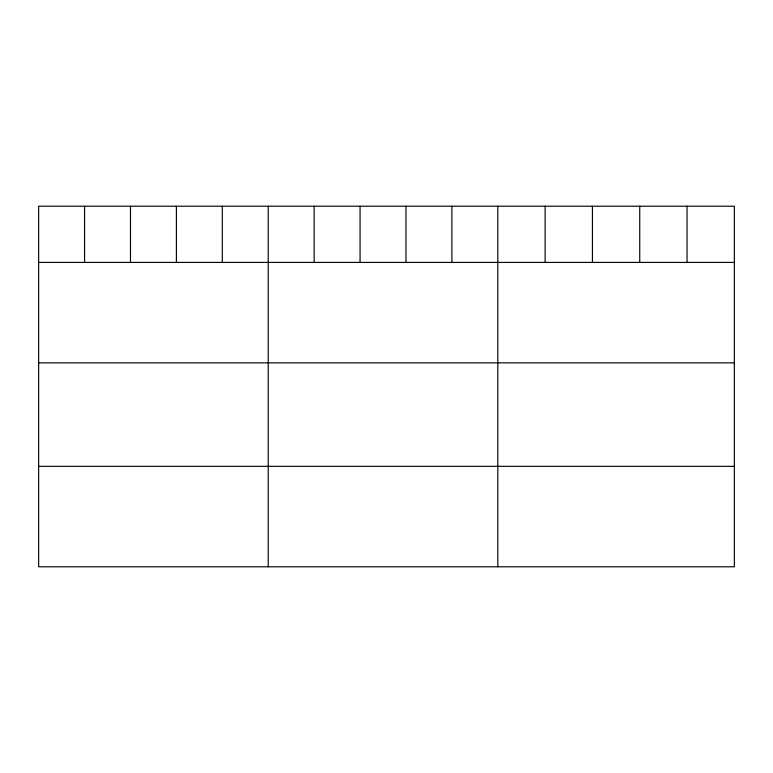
<?xml version="1.0" encoding="UTF-8"?>
<svg xmlns="http://www.w3.org/2000/svg" width="773" height="773" viewBox="0 0 773 773"><rect width="100%" height="100%" fill="white"/><g stroke="black" fill="none" stroke-linecap="round" stroke-linejoin="round"><path stroke-width="1.16" d="M734.35 262.414L734.35 566.793L38.65 566.793L38.65 206.207L734.35 206.207L734.35 262.414L38.65 262.414M38.65 362.856L734.35 362.856M38.65 466.341L734.35 466.341M687.042 206.207L687.042 262.414M639.735 206.207L639.735 262.414M592.427 206.207L592.427 262.414M545.12 206.207L545.12 262.414M497.812 206.207L497.812 566.793M451.896 206.207L451.896 262.414M405.98 206.207L405.98 262.414M360.063 206.207L360.063 262.414M314.147 206.207L314.147 262.414M268.231 206.207L268.231 566.793M222.315 206.207L222.315 262.414M176.399 206.207L176.399 262.414M130.482 206.207L130.482 262.414M84.566 206.207L84.566 262.414"/></g></svg>
